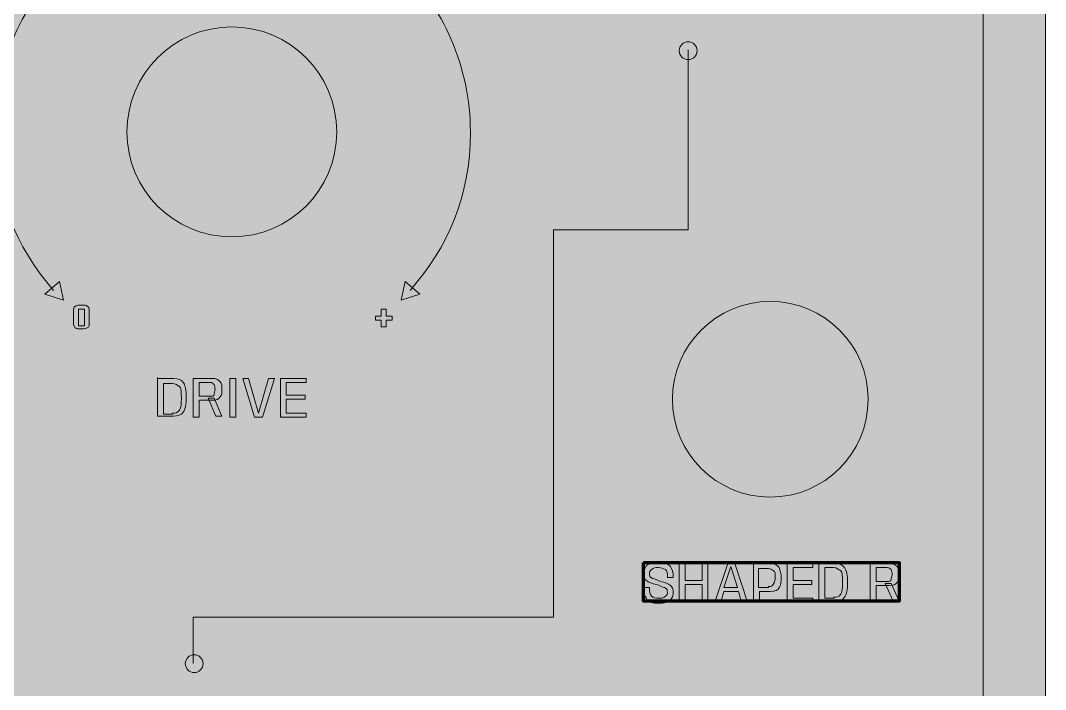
# Model space of a CAD drawing. Header units: millimetres. Extents: x -6 to 399, y -25 to 134.
# Drawn here: x 45.42 to 81.95, y 27.35 to 51.19 of the extents above; entities that cross this region are included whole.
import ezdxf

# ---------------------------------------------------------------- set-up
doc = ezdxf.new("R2010")
doc.units = ezdxf.units.MM
doc.header["$MEASUREMENT"] = 0
for name, color, linetype, lineweight in [('background', 7, 'Continuous', 0), ('cnc', 7, 'Continuous', 0), ('pink', 7, 'Continuous', 0), ('white', 7, 'Continuous', 0)]:
    doc.layers.add(name, color=color, linetype=linetype, lineweight=lineweight)

msp = doc.modelspace()

# ---------------------------------------------------------------- hatches: boundary and pattern name
at = {"layer": 'background', "true_color": 0x010101, "transparency": 33554687}
h = msp.add_hatch(color=18, dxfattribs=at)
h.dxf.hatch_style = 2
h.paths.add_polyline_path([(0.19403, 129.25778), (81.95028, 129.25778), (81.95028, 0.26458), (0.19403, 0.26458)])
at = {"layer": 'pink', "true_color": 0xf4a7b0, "transparency": 33554687}
h = msp.add_hatch(color=231, dxfattribs=at)
h.dxf.hatch_style = 2
edge = h.paths.add_edge_path()
edge.add_arc((69.215, 50.11208), 0.3175, 0, 360)
h = msp.add_hatch(color=231, dxfattribs=at)
h.dxf.hatch_style = 2
h.paths.add_polyline_path([(46.81361, 41.89236), (46.95472, 41.22208), (46.28444, 41.43375)])
h = msp.add_hatch(color=231, dxfattribs=at)
h.dxf.hatch_style = 2
h.paths.add_polyline_path([(59.12555, 41.89236), (58.98444, 41.22208), (59.65472, 41.43375)])
h = msp.add_hatch(color=231, dxfattribs=at)
h.dxf.hatch_style = 2
edge = h.paths.add_edge_path()
edge.add_spline(control_points=[(47.37805, 40.23431), (47.34277, 40.23431), (47.3075, 40.34014), (47.3075, 40.4107), (47.3075, 40.4107), (47.3075, 40.83404), (47.3075, 40.83404), (47.3075, 40.9046), (47.3075, 40.97515), (47.37805, 41.01043), (47.44861, 41.04571), (47.48389, 41.04571), (47.58972, 41.04571), (47.69556, 41.04571), (47.76611, 41.04571), (47.80139, 41.01043), (47.83667, 41.01043), (47.87194, 40.9046), (47.87194, 40.83404), (47.87194, 40.83404), (47.87194, 40.4107), (47.87194, 40.4107), (47.87194, 40.34014), (47.87194, 40.26959), (47.80139, 40.23431), (47.76611, 40.23431), (47.69556, 40.19903), (47.58972, 40.19903), (47.48389, 40.19903), (47.41333, 40.19903), (47.37805, 40.23431)], knot_values=[0, 0, 0, 0, 1, 1, 1, 2, 2, 2, 3, 3, 3, 4, 4, 4, 5, 5, 5, 6, 6, 6, 7, 7, 7, 8, 8, 8, 9, 9, 9, 10, 10, 10, 10], degree=3, periodic=0)
edge = h.paths.add_edge_path()
edge.add_spline(control_points=[(47.69556, 40.30486), (47.69556, 40.30486), (47.69556, 40.37542), (47.69556, 40.41069), (47.69556, 40.41069), (47.69556, 40.79875), (47.69556, 40.79875), (47.69556, 40.83403), (47.69556, 40.86931), (47.69556, 40.90458), (47.69556, 40.90458), (47.625, 40.90458), (47.58972, 40.90458), (47.55444, 40.90458), (47.48389, 40.90458), (47.48389, 40.90458), (47.48389, 40.90458), (47.48389, 40.83402), (47.48389, 40.79875), (47.48389, 40.79875), (47.48389, 40.41069), (47.48389, 40.41069), (47.48389, 40.37541), (47.48389, 40.34013), (47.48389, 40.30486), (47.48389, 40.30486), (47.55444, 40.30486), (47.58972, 40.30486), (47.625, 40.30486), (47.69556, 40.30486), (47.69556, 40.30486)], knot_values=[0, 0, 0, 0, 1, 1, 1, 2, 2, 2, 3, 3, 3, 4, 4, 4, 5, 5, 5, 6, 6, 6, 7, 7, 7, 8, 8, 8, 9, 9, 9, 10, 10, 10, 10], degree=3, periodic=0)
edge.add_line((47.69556, 40.30486), (47.69556, 40.30486))
h = msp.add_hatch(color=231, dxfattribs=at)
h.dxf.hatch_style = 2
h.paths.add_polyline_path([(58.27889, 40.51653), (58.06722, 40.51653), (58.06722, 40.65764), (58.27889, 40.65764), (58.27889, 40.90459), (58.45528, 40.90459), (58.45528, 40.65764), (58.66695, 40.65764), (58.66695, 40.51653), (58.45528, 40.51653), (58.45528, 40.26958), (58.27889, 40.26958)])
h = msp.add_hatch(color=231, dxfattribs=at)
h.dxf.hatch_style = 2
edge = h.paths.add_edge_path()
edge.add_spline(control_points=[(50.30611, 38.43514), (50.30611, 38.43514), (50.87056, 38.43514), (50.87056, 38.43514), (51.04694, 38.43514), (51.15278, 38.39986), (51.22333, 38.29403), (51.29389, 38.1882), (51.32917, 38.01182), (51.32917, 37.76487), (51.32917, 37.51792), (51.29389, 37.34153), (51.22333, 37.2357), (51.15278, 37.12987), (51.01166, 37.09459), (50.87056, 37.09459), (50.87056, 37.09459), (50.30611, 37.09459), (50.30611, 37.09459), (50.30611, 37.09459), (50.30611, 38.47042), (50.30611, 38.47042), (50.30611, 38.47042), (50.30611, 38.43514), (50.30611, 38.43514)], knot_values=[0, 0, 0, 0, 1, 1, 1, 2, 2, 2, 3, 3, 3, 4, 4, 4, 5, 5, 5, 6, 6, 6, 7, 7, 7, 8, 8, 8, 8], degree=3, periodic=0)
edge = h.paths.add_edge_path()
edge.add_spline(control_points=[(50.83528, 37.20042), (50.94111, 37.20042), (51.01166, 37.20042), (51.08222, 37.30625), (51.15277, 37.41208), (51.15277, 37.51792), (51.15277, 37.72959), (51.15277, 37.94126), (51.15277, 38.11764), (51.08222, 38.15292), (51.01166, 38.1882), (50.94111, 38.25875), (50.83528, 38.25875), (50.83528, 38.25875), (50.51778, 38.25875), (50.51778, 38.25875), (50.51778, 38.25875), (50.51778, 37.16514), (50.51778, 37.16514), (50.51778, 37.16514), (50.83528, 37.16514), (50.83528, 37.16514), (50.83528, 37.16514), (50.83528, 37.20042), (50.83528, 37.20042)], knot_values=[0, 0, 0, 0, 1, 1, 1, 2, 2, 2, 3, 3, 3, 4, 4, 4, 5, 5, 5, 6, 6, 6, 7, 7, 7, 8, 8, 8, 8], degree=3, periodic=0)
edge.add_line((50.83528, 37.20042), (50.83528, 37.20042))
h = msp.add_hatch(color=231, dxfattribs=at)
h.dxf.hatch_style = 2
edge = h.paths.add_edge_path()
edge.add_spline(control_points=[(51.57611, 38.43514), (51.57611, 38.43514), (52.24639, 38.43514), (52.24639, 38.43514), (52.3875, 38.43514), (52.45806, 38.39986), (52.52861, 38.32931), (52.59916, 38.25876), (52.59916, 38.15292), (52.59916, 38.0471), (52.59916, 37.94127), (52.59916, 37.83543), (52.52861, 37.76488), (52.49333, 37.69432), (52.3875, 37.65905), (52.24639, 37.65905), (52.24639, 37.65905), (51.78777, 37.65905), (51.78777, 37.65905), (51.78777, 37.65905), (51.78777, 37.05932), (51.78777, 37.05932), (51.78777, 37.05932), (51.57611, 37.05932), (51.57611, 37.05932), (51.57611, 37.05932), (51.57611, 38.43515), (51.57611, 38.43515), (51.57611, 38.43515), (51.57611, 38.43514), (51.57611, 38.43514)], knot_values=[0, 0, 0, 0, 1, 1, 1, 2, 2, 2, 3, 3, 3, 4, 4, 4, 5, 5, 5, 6, 6, 6, 7, 7, 7, 8, 8, 8, 9, 9, 9, 10, 10, 10, 10], degree=3, periodic=0)
edge = h.paths.add_edge_path()
edge.add_spline(control_points=[(52.17583, 37.80014), (52.24639, 37.80014), (52.31694, 37.80014), (52.31694, 37.8707), (52.31694, 37.90598), (52.35222, 37.97652), (52.35222, 38.04708), (52.35222, 38.11764), (52.35222, 38.18819), (52.31694, 38.22347), (52.28166, 38.25875), (52.24639, 38.29403), (52.17583, 38.29403), (52.17583, 38.29403), (51.78777, 38.29403), (51.78777, 38.29403), (51.78777, 38.29403), (51.78777, 37.80015), (51.78777, 37.80015), (51.78777, 37.80015), (52.17583, 37.80015), (52.17583, 37.80015), (52.17583, 37.80015), (52.17583, 37.80014), (52.17583, 37.80014)], knot_values=[0, 0, 0, 0, 1, 1, 1, 2, 2, 2, 3, 3, 3, 4, 4, 4, 5, 5, 5, 6, 6, 6, 7, 7, 7, 8, 8, 8, 8], degree=3, periodic=0)
edge.add_line((52.17583, 37.80014), (52.17583, 37.80014))
edge = h.paths.add_edge_path()
edge.add_spline(control_points=[(52.10528, 37.72959), (52.10528, 37.72959), (52.31695, 37.72959), (52.31695, 37.72959), (52.31695, 37.72959), (52.59917, 37.09459), (52.59917, 37.09459), (52.59917, 37.09459), (52.3875, 37.09459), (52.3875, 37.09459), (52.3875, 37.09459), (52.10528, 37.72959), (52.10528, 37.72959)], knot_values=[0, 0, 0, 0, 1, 1, 1, 2, 2, 2, 3, 3, 3, 4, 4, 4, 4], degree=3, periodic=0)
edge.add_line((52.10528, 37.72959), (52.10528, 37.72959))
h = msp.add_hatch(color=231, dxfattribs=at)
h.dxf.hatch_style = 2
h.paths.add_polyline_path([(52.88139, 38.43514), (53.09306, 38.43514), (53.09306, 37.05931), (52.88139, 37.05931)])
h = msp.add_hatch(color=231, dxfattribs=at)
h.dxf.hatch_style = 2
h.paths.add_polyline_path([(53.34, 38.43514), (53.55167, 38.43514), (53.90445, 37.20042), (54.25722, 38.43514), (54.46889, 38.43514), (54.04556, 37.05931), (53.76334, 37.05931), (53.34001, 38.43514)])
h = msp.add_hatch(color=231, dxfattribs=at)
h.dxf.hatch_style = 2
h.paths.add_polyline_path([(54.68055, 38.43514), (55.59778, 38.43514), (55.59778, 38.29403), (54.89222, 38.29403), (54.89222, 37.83543), (55.5625, 37.83543), (55.5625, 37.69432), (54.89222, 37.69432), (54.89222, 37.20043), (55.59778, 37.20043), (55.59778, 37.05932), (54.68055, 37.05932), (54.68055, 38.43515)])
h = msp.add_hatch(color=231, dxfattribs=at)
h.dxf.hatch_style = 2
edge = h.paths.add_edge_path()
edge.add_arc((51.61139, 28.27514), 0.3175, 0, 360)
at = {"layer": 'white', "true_color": 0x241e46, "transparency": 33554687}
h = msp.add_hatch(color=179, dxfattribs=at)
h.dxf.hatch_style = 2
edge = h.paths.add_edge_path()
edge.add_spline(control_points=[(67.73333, 30.60347), (67.66277, 30.67403), (67.62749, 30.81514), (67.62749, 30.99153), (67.62749, 30.99153), (67.83916, 30.99153), (67.83916, 30.99153), (67.83916, 30.85042), (67.83916, 30.74458), (67.90972, 30.67403), (67.98027, 30.63875), (68.05083, 30.60347), (68.15666, 30.60347), (68.2625, 30.60347), (68.33305, 30.60347), (68.4036, 30.67403), (68.47416, 30.70931), (68.47416, 30.77986), (68.47416, 30.81514), (68.47416, 30.85042), (68.47416, 30.95625), (68.36832, 30.99153), (68.29777, 30.99153), (68.19194, 31.06209), (68.0861, 31.09736), (67.90971, 31.13264), (67.80388, 31.16792), (67.73332, 31.23847), (67.66277, 31.27375), (67.62749, 31.37958), (67.62749, 31.48542), (67.62749, 31.59126), (67.66277, 31.6618), (67.73332, 31.76763), (67.80388, 31.83819), (67.94499, 31.87346), (68.15666, 31.87346), (68.36832, 31.87346), (68.50943, 31.83818), (68.57999, 31.73235), (68.65054, 31.66179), (68.68582, 31.52068), (68.68582, 31.3443), (68.68582, 31.3443), (68.47415, 31.3443), (68.47415, 31.3443), (68.47415, 31.4854), (68.47415, 31.59124), (68.4036, 31.62651), (68.33304, 31.66179), (68.26249, 31.69707), (68.15666, 31.69707), (68.05082, 31.69707), (67.98027, 31.69707), (67.90971, 31.62651), (67.83916, 31.59123), (67.83916, 31.52068), (67.83916, 31.4854), (67.83916, 31.45012), (67.83916, 31.3443), (67.94499, 31.30902), (68.01555, 31.30902), (68.12138, 31.23846), (68.22722, 31.20319), (68.4036, 31.16791), (68.50944, 31.13263), (68.57999, 31.06208), (68.65055, 31.0268), (68.68583, 30.92097), (68.68583, 30.81513), (68.68583, 30.70929), (68.65055, 30.60346), (68.57999, 30.53291), (68.50944, 30.46235), (68.36832, 30.42708), (68.15666, 30.42708), (67.945, 30.42708), (67.80388, 30.46236), (67.73333, 30.53291), (67.73333, 30.53291), (67.73333, 30.60347), (67.73333, 30.60347)], knot_values=[0, 0, 0, 0, 1, 1, 1, 2, 2, 2, 3, 3, 3, 4, 4, 4, 5, 5, 5, 6, 6, 6, 7, 7, 7, 8, 8, 8, 9, 9, 9, 10, 10, 10, 11, 11, 11, 12, 12, 12, 13, 13, 13, 14, 14, 14, 15, 15, 15, 16, 16, 16, 17, 17, 17, 18, 18, 18, 19, 19, 19, 20, 20, 20, 21, 21, 21, 22, 22, 22, 23, 23, 23, 24, 24, 24, 25, 25, 25, 26, 26, 26, 27, 27, 27, 27], degree=3, periodic=0)
h = msp.add_hatch(color=179, dxfattribs=at)
h.dxf.hatch_style = 2
h.paths.add_polyline_path([(68.8975, 31.83819), (69.10917, 31.83819), (69.10917, 31.23847), (69.70889, 31.23847), (69.70889, 31.83819), (69.92056, 31.83819), (69.92056, 30.46236), (69.70889, 30.46236), (69.70889, 31.09736), (69.10917, 31.09736), (69.10917, 30.46236), (68.8975, 30.46236)])
h = msp.add_hatch(color=179, dxfattribs=at)
h.dxf.hatch_style = 2
edge = h.paths.add_edge_path()
edge.add_spline(control_points=[(70.59083, 31.83819), (70.59083, 31.83819), (70.87305, 31.83819), (70.87305, 31.83819), (70.87305, 31.83819), (71.33167, 30.46236), (71.33167, 30.46236), (71.33167, 30.46236), (71.12, 30.46236), (71.12, 30.46236), (71.12, 30.46236), (71.01416, 30.85042), (71.01416, 30.85042), (71.01416, 30.85042), (70.485, 30.85042), (70.485, 30.85042), (70.485, 30.85042), (70.37916, 30.46236), (70.37916, 30.46236), (70.37916, 30.46236), (70.16749, 30.46236), (70.16749, 30.46236), (70.16749, 30.46236), (70.62611, 31.83819), (70.62611, 31.83819), (70.62611, 31.83819), (70.59083, 31.83819), (70.59083, 31.83819)], knot_values=[0, 0, 0, 0, 1, 1, 1, 2, 2, 2, 3, 3, 3, 4, 4, 4, 5, 5, 5, 6, 6, 6, 7, 7, 7, 8, 8, 8, 9, 9, 9, 9], degree=3, periodic=0)
edge = h.paths.add_edge_path()
edge.add_spline(control_points=[(70.97889, 30.99153), (70.97889, 30.99153), (70.73195, 31.73236), (70.73195, 31.73236), (70.73195, 31.73236), (70.73195, 31.73236), (70.73195, 31.73236), (70.73195, 31.73236), (70.485, 30.99153), (70.485, 30.99153), (70.485, 30.99153), (70.94361, 30.99153), (70.94361, 30.99153), (70.94361, 30.99153), (70.97889, 30.99153), (70.97889, 30.99153)], knot_values=[0, 0, 0, 0, 1, 1, 1, 2, 2, 2, 3, 3, 3, 4, 4, 4, 5, 5, 5, 5], degree=3, periodic=0)
edge.add_line((70.97889, 30.99153), (70.97889, 30.99153))
h = msp.add_hatch(color=179, dxfattribs=at)
h.dxf.hatch_style = 2
edge = h.paths.add_edge_path()
edge.add_spline(control_points=[(71.54333, 31.83819), (71.54333, 31.83819), (72.14305, 31.83819), (72.14305, 31.83819), (72.28416, 31.83819), (72.38999, 31.80291), (72.46055, 31.69708), (72.49583, 31.59126), (72.5311, 31.48542), (72.5311, 31.34431), (72.5311, 31.2032), (72.5311, 31.09736), (72.46055, 30.99153), (72.42527, 30.8857), (72.31944, 30.85042), (72.14305, 30.85042), (72.14305, 30.85042), (71.75499, 30.85042), (71.75499, 30.85042), (71.75499, 30.85042), (71.75499, 30.46236), (71.75499, 30.46236), (71.75499, 30.46236), (71.54332, 30.46236), (71.54332, 30.46236), (71.54332, 30.46236), (71.54332, 31.83819), (71.54332, 31.83819), (71.54332, 31.83819), (71.54333, 31.83819), (71.54333, 31.83819)], knot_values=[0, 0, 0, 0, 1, 1, 1, 2, 2, 2, 3, 3, 3, 4, 4, 4, 5, 5, 5, 6, 6, 6, 7, 7, 7, 8, 8, 8, 9, 9, 9, 10, 10, 10, 10], degree=3, periodic=0)
edge = h.paths.add_edge_path()
edge.add_spline(control_points=[(72.0725, 31.02681), (72.17833, 31.02681), (72.21361, 31.02681), (72.24889, 31.09737), (72.28417, 31.16793), (72.31944, 31.23848), (72.31944, 31.34432), (72.31944, 31.45016), (72.31944, 31.55599), (72.24889, 31.59127), (72.17833, 31.62655), (72.14305, 31.66183), (72.0725, 31.66183), (72.0725, 31.66183), (71.71972, 31.66183), (71.71972, 31.66183), (71.71972, 31.66183), (71.71972, 30.99155), (71.71972, 30.99155), (71.71972, 30.99155), (72.0725, 30.99155), (72.0725, 30.99155), (72.0725, 30.99155), (72.0725, 31.02681), (72.0725, 31.02681)], knot_values=[0, 0, 0, 0, 1, 1, 1, 2, 2, 2, 3, 3, 3, 4, 4, 4, 5, 5, 5, 6, 6, 6, 7, 7, 7, 8, 8, 8, 8], degree=3, periodic=0)
edge.add_line((72.0725, 31.02681), (72.0725, 31.02681))
h = msp.add_hatch(color=179, dxfattribs=at)
h.dxf.hatch_style = 2
h.paths.add_polyline_path([(72.74278, 31.83819), (73.66, 31.83819), (73.66, 31.69708), (72.95445, 31.69708), (72.95445, 31.23848), (73.62472, 31.23848), (73.62472, 31.09737), (72.95445, 31.09737), (72.95445, 30.60348), (73.66, 30.60348), (73.66, 30.46237), (72.74278, 30.46237), (72.74278, 31.8382)])
h = msp.add_hatch(color=179, dxfattribs=at)
h.dxf.hatch_style = 2
edge = h.paths.add_edge_path()
edge.add_spline(control_points=[(73.87167, 31.83819), (73.87167, 31.83819), (74.43611, 31.83819), (74.43611, 31.83819), (74.6125, 31.83819), (74.71834, 31.80291), (74.78889, 31.69708), (74.85944, 31.59126), (74.89472, 31.41487), (74.89472, 31.16792), (74.89472, 30.92097), (74.85944, 30.74458), (74.78889, 30.63875), (74.71834, 30.53292), (74.57722, 30.49764), (74.43611, 30.49764), (74.43611, 30.49764), (73.87167, 30.49764), (73.87167, 30.49764), (73.87167, 30.49764), (73.87167, 31.87347), (73.87167, 31.87347), (73.87167, 31.87347), (73.87167, 31.83819), (73.87167, 31.83819)], knot_values=[0, 0, 0, 0, 1, 1, 1, 2, 2, 2, 3, 3, 3, 4, 4, 4, 5, 5, 5, 6, 6, 6, 7, 7, 7, 8, 8, 8, 8], degree=3, periodic=0)
edge = h.paths.add_edge_path()
edge.add_spline(control_points=[(74.40083, 30.63875), (74.50667, 30.63875), (74.57722, 30.63875), (74.64778, 30.74458), (74.71833, 30.85041), (74.71833, 30.95625), (74.71833, 31.16792), (74.71833, 31.37959), (74.71833, 31.55598), (74.64778, 31.59126), (74.57722, 31.62654), (74.50667, 31.69708), (74.40083, 31.69708), (74.40083, 31.69708), (74.08333, 31.69708), (74.08333, 31.69708), (74.08333, 31.69708), (74.08333, 30.60347), (74.08333, 30.60347), (74.08333, 30.60347), (74.40083, 30.60347), (74.40083, 30.60347), (74.40083, 30.60347), (74.40083, 30.63875), (74.40083, 30.63875)], knot_values=[0, 0, 0, 0, 1, 1, 1, 2, 2, 2, 3, 3, 3, 4, 4, 4, 5, 5, 5, 6, 6, 6, 7, 7, 7, 8, 8, 8, 8], degree=3, periodic=0)
edge.add_line((74.40083, 30.63875), (74.40083, 30.63875))
h = msp.add_hatch(color=179, dxfattribs=at)
h.dxf.hatch_style = 2
edge = h.paths.add_edge_path()
edge.add_spline(control_points=[(75.70611, 31.83819), (75.70611, 31.83819), (76.37638, 31.83819), (76.37638, 31.83819), (76.51749, 31.83819), (76.58805, 31.80291), (76.65861, 31.73236), (76.72916, 31.66182), (76.72916, 31.55598), (76.72916, 31.45015), (76.72916, 31.34432), (76.72916, 31.23848), (76.65861, 31.16793), (76.62333, 31.09737), (76.5175, 31.0621), (76.37638, 31.0621), (76.37638, 31.0621), (75.91777, 31.0621), (75.91777, 31.0621), (75.91777, 31.0621), (75.91777, 30.46237), (75.91777, 30.46237), (75.91777, 30.46237), (75.7061, 30.46237), (75.7061, 30.46237), (75.7061, 30.46237), (75.7061, 31.8382), (75.7061, 31.8382), (75.7061, 31.8382), (75.70611, 31.83819), (75.70611, 31.83819)], knot_values=[0, 0, 0, 0, 1, 1, 1, 2, 2, 2, 3, 3, 3, 4, 4, 4, 5, 5, 5, 6, 6, 6, 7, 7, 7, 8, 8, 8, 9, 9, 9, 10, 10, 10, 10], degree=3, periodic=0)
edge = h.paths.add_edge_path()
edge.add_spline(control_points=[(76.30583, 31.2032), (76.37638, 31.2032), (76.44694, 31.2032), (76.44694, 31.27376), (76.44694, 31.30904), (76.48222, 31.37959), (76.48222, 31.45015), (76.48222, 31.52071), (76.48222, 31.59126), (76.44694, 31.62654), (76.41166, 31.66182), (76.37638, 31.6971), (76.30583, 31.6971), (76.30583, 31.6971), (75.91777, 31.6971), (75.91777, 31.6971), (75.91777, 31.6971), (75.91777, 31.20321), (75.91777, 31.20321), (75.91777, 31.20321), (76.30583, 31.20321), (76.30583, 31.20321), (76.30583, 31.20321), (76.30583, 31.2032), (76.30583, 31.2032)], knot_values=[0, 0, 0, 0, 1, 1, 1, 2, 2, 2, 3, 3, 3, 4, 4, 4, 5, 5, 5, 6, 6, 6, 7, 7, 7, 8, 8, 8, 8], degree=3, periodic=0)
edge.add_line((76.30583, 31.2032), (76.30583, 31.2032))
edge = h.paths.add_edge_path()
edge.add_spline(control_points=[(76.23528, 31.13264), (76.23528, 31.13264), (76.44694, 31.13264), (76.44694, 31.13264), (76.44694, 31.13264), (76.72917, 30.49764), (76.72917, 30.49764), (76.72917, 30.49764), (76.5175, 30.49764), (76.5175, 30.49764), (76.5175, 30.49764), (76.23528, 31.13264), (76.23528, 31.13264)], knot_values=[0, 0, 0, 0, 1, 1, 1, 2, 2, 2, 3, 3, 3, 4, 4, 4, 4], degree=3, periodic=0)
edge.add_line((76.23528, 31.13264), (76.23528, 31.13264))

# ---------------------------------------------------------------- linework, layer by layer
at = {"layer": 'background', "color": 18, "lineweight": 0, "true_color": 0x000000}
msp.add_lwpolyline([(0.19403, 129.25778), (81.95028, 129.25778), (81.95028, 0.26458), (0.19403, 0.26458)], close=True, dxfattribs=at)
at = {"layer": 'background'}
msp.add_lwpolyline([(0.19403, 129.25778), (81.95028, 129.25778), (81.95028, 0.26458), (0.19403, 0.26458)], close=True, dxfattribs=at)
at = {"layer": 'cnc', "color": 165, "lineweight": 9, "true_color": 0x4068b1}
msp.add_lwpolyline([(0.24694, 129.20486), (81.95028, 129.20486), (81.95028, 0.26458), (0.24694, 0.26458)], close=True, dxfattribs=at)
for centre, radius in [((52.95194, 47.21931), 3.73945), ((72.14305, 37.69431), 3.4865)]:
    msp.add_circle(centre, radius, dxfattribs=at)
at = {"layer": 'pink', "color": 231, "lineweight": 18, "true_color": 0xf4a7b0}
for points in [[(61.87722, 14.76375), (61.87722, 13.59959), (79.72777, 13.59959), (79.72777, 72.86625), (77.7875, 72.86625)], [(51.57611, 28.27514), (51.57611, 29.9332), (64.41722, 29.9332), (64.41722, 43.72681), (69.215, 43.72681), (69.215, 50.14736)]]:
    msp.add_lwpolyline(points, dxfattribs=at)
at = {"layer": 'pink', "color": 18, "lineweight": 0, "true_color": 0x000000}
for points in [[(46.81361, 41.89236), (46.95472, 41.22208), (46.28444, 41.43375)], [(59.12555, 41.89236), (58.98444, 41.22208), (59.65472, 41.43375)], [(58.27889, 40.51653), (58.06722, 40.51653), (58.06722, 40.65764), (58.27889, 40.65764), (58.27889, 40.90459), (58.45528, 40.90459), (58.45528, 40.65764), (58.66695, 40.65764), (58.66695, 40.51653), (58.45528, 40.51653), (58.45528, 40.26958), (58.27889, 40.26958)], [(52.88139, 38.43514), (53.09306, 38.43514), (53.09306, 37.05931), (52.88139, 37.05931)], [(53.34, 38.43514), (53.55167, 38.43514), (53.90445, 37.20042), (53.90445, 37.20042), (54.25722, 38.43514), (54.46889, 38.43514), (54.04556, 37.05931), (53.76334, 37.05931), (53.34001, 38.43514)], [(54.68055, 38.43514), (55.59778, 38.43514), (55.59778, 38.29403), (54.89222, 38.29403), (54.89222, 37.83543), (55.5625, 37.83543), (55.5625, 37.69432), (54.89222, 37.69432), (54.89222, 37.20043), (55.59778, 37.20043), (55.59778, 37.05932), (54.68055, 37.05932), (54.68055, 38.43515)], [(52.10528, 37.72959), (52.31695, 37.72959), (52.59917, 37.09459), (52.3875, 37.09459)]]:
    msp.add_lwpolyline(points, close=True, dxfattribs=at)
at = {"layer": 'pink'}
for points in [[(46.81361, 41.89236), (46.95472, 41.22208), (46.28444, 41.43375)], [(59.12555, 41.89236), (58.98444, 41.22208), (59.65472, 41.43375)], [(58.27889, 40.51653), (58.06722, 40.51653), (58.06722, 40.65764), (58.27889, 40.65764), (58.27889, 40.90459), (58.45528, 40.90459), (58.45528, 40.65764), (58.66695, 40.65764), (58.66695, 40.51653), (58.45528, 40.51653), (58.45528, 40.26958), (58.27889, 40.26958)], [(52.88139, 38.43514), (53.09306, 38.43514), (53.09306, 37.05931), (52.88139, 37.05931)], [(53.34, 38.43514), (53.55167, 38.43514), (53.90445, 37.20042), (53.90445, 37.20042), (54.25722, 38.43514), (54.46889, 38.43514), (54.04556, 37.05931), (53.76334, 37.05931), (53.34001, 38.43514)], [(54.68055, 38.43514), (55.59778, 38.43514), (55.59778, 38.29403), (54.89222, 38.29403), (54.89222, 37.83543), (55.5625, 37.83543), (55.5625, 37.69432), (54.89222, 37.69432), (54.89222, 37.20043), (55.59778, 37.20043), (55.59778, 37.05932), (54.68055, 37.05932), (54.68055, 38.43515)]]:
    msp.add_lwpolyline(points, close=True, dxfattribs=at)
at = {"layer": 'pink', "color": 18, "lineweight": 0, "true_color": 0x000000}
for centre in [(69.215, 50.11208), (51.61139, 28.27514)]:
    msp.add_circle(centre, 0.3175, dxfattribs=at)
at = {"layer": 'pink'}
for centre in [(69.215, 50.11208), (51.61139, 28.27514)]:
    msp.add_circle(centre, 0.3175, dxfattribs=at)
at = {"layer": 'pink', "color": 231, "lineweight": 18, "true_color": 0xf4a7b0}
msp.add_open_spline([(46.60194, 41.57486), (45.26139, 43.09181), (44.45, 45.06736), (44.45, 47.21931), (44.45, 49.37125), (45.40249, 51.69958), (46.95472, 53.21653), (48.50695, 54.73347), (50.62361, 55.72125), (52.95194, 55.72125), (55.28028, 55.72125), (57.43222, 54.76875), (58.94916, 53.21653), (60.46611, 51.6643), (61.45389, 49.54764), (61.45389, 47.21931), (61.45389, 44.89097), (60.6425, 43.09181), (59.30194, 41.57486)], degree=3, knots=[0, 0, 0, 0, 1, 1, 1, 2, 2, 2, 3, 3, 3, 4, 4, 4, 5, 5, 5, 6, 6, 6, 6], dxfattribs=at)
at = {"layer": 'pink', "color": 18, "lineweight": 0, "true_color": 0x000000}
for points, knots in [([(47.37805, 40.23431), (47.34277, 40.23431), (47.3075, 40.34014), (47.3075, 40.4107), (47.3075, 40.4107), (47.3075, 40.83404), (47.3075, 40.83404), (47.3075, 40.9046), (47.3075, 40.97515), (47.37805, 41.01043), (47.44861, 41.04571), (47.48389, 41.04571), (47.58972, 41.04571), (47.69556, 41.04571), (47.76611, 41.04571), (47.80139, 41.01043), (47.83667, 41.01043), (47.87194, 40.9046), (47.87194, 40.83404), (47.87194, 40.83404), (47.87194, 40.4107), (47.87194, 40.4107), (47.87194, 40.34014), (47.87194, 40.26959), (47.80139, 40.23431), (47.76611, 40.23431), (47.69556, 40.19903), (47.58972, 40.19903), (47.48389, 40.19903), (47.41333, 40.19903), (47.37805, 40.23431)], [0, 0, 0, 0, 1, 1, 1, 2, 2, 2, 3, 3, 3, 4, 4, 4, 5, 5, 5, 6, 6, 6, 7, 7, 7, 8, 8, 8, 9, 9, 9, 10, 10, 10, 10]), ([(47.69556, 40.30486), (47.69556, 40.30486), (47.69556, 40.37542), (47.69556, 40.41069), (47.69556, 40.41069), (47.69556, 40.79875), (47.69556, 40.79875), (47.69556, 40.83403), (47.69556, 40.86931), (47.69556, 40.90458), (47.69556, 40.90458), (47.625, 40.90458), (47.58972, 40.90458), (47.55444, 40.90458), (47.48389, 40.90458), (47.48389, 40.90458), (47.48389, 40.90458), (47.48389, 40.83402), (47.48389, 40.79875), (47.48389, 40.79875), (47.48389, 40.41069), (47.48389, 40.41069), (47.48389, 40.37541), (47.48389, 40.34013), (47.48389, 40.30486), (47.48389, 40.30486), (47.55444, 40.30486), (47.58972, 40.30486), (47.625, 40.30486), (47.69556, 40.30486), (47.69556, 40.30486)], [0, 0, 0, 0, 1, 1, 1, 2, 2, 2, 3, 3, 3, 4, 4, 4, 5, 5, 5, 6, 6, 6, 7, 7, 7, 8, 8, 8, 9, 9, 9, 10, 10, 10, 10]), ([(50.30611, 38.43514), (50.30611, 38.43514), (50.87056, 38.43514), (50.87056, 38.43514), (51.04694, 38.43514), (51.15278, 38.39986), (51.22333, 38.29403), (51.29389, 38.1882), (51.32917, 38.01182), (51.32917, 37.76487), (51.32917, 37.51792), (51.29389, 37.34153), (51.22333, 37.2357), (51.15278, 37.12987), (51.01166, 37.09459), (50.87056, 37.09459), (50.87056, 37.09459), (50.30611, 37.09459), (50.30611, 37.09459), (50.30611, 37.09459), (50.30611, 38.47042), (50.30611, 38.47042), (50.30611, 38.47042), (50.30611, 38.43514), (50.30611, 38.43514)], [0, 0, 0, 0, 1, 1, 1, 2, 2, 2, 3, 3, 3, 4, 4, 4, 5, 5, 5, 6, 6, 6, 7, 7, 7, 8, 8, 8, 8]), ([(51.57611, 38.43514), (51.57611, 38.43514), (52.24639, 38.43514), (52.24639, 38.43514), (52.3875, 38.43514), (52.45806, 38.39986), (52.52861, 38.32931), (52.59916, 38.25876), (52.59916, 38.15292), (52.59916, 38.0471), (52.59916, 37.94127), (52.59916, 37.83543), (52.52861, 37.76488), (52.49333, 37.69432), (52.3875, 37.65905), (52.24639, 37.65905), (52.24639, 37.65905), (51.78777, 37.65905), (51.78777, 37.65905), (51.78777, 37.65905), (51.78777, 37.05932), (51.78777, 37.05932), (51.78777, 37.05932), (51.57611, 37.05932), (51.57611, 37.05932), (51.57611, 37.05932), (51.57611, 38.43515), (51.57611, 38.43515), (51.57611, 38.43515), (51.57611, 38.43514), (51.57611, 38.43514)], [0, 0, 0, 0, 1, 1, 1, 2, 2, 2, 3, 3, 3, 4, 4, 4, 5, 5, 5, 6, 6, 6, 7, 7, 7, 8, 8, 8, 9, 9, 9, 10, 10, 10, 10]), ([(50.83528, 37.20042), (50.94111, 37.20042), (51.01166, 37.20042), (51.08222, 37.30625), (51.15277, 37.41208), (51.15277, 37.51792), (51.15277, 37.72959), (51.15277, 37.94126), (51.15277, 38.11764), (51.08222, 38.15292), (51.01166, 38.1882), (50.94111, 38.25875), (50.83528, 38.25875), (50.83528, 38.25875), (50.51778, 38.25875), (50.51778, 38.25875), (50.51778, 38.25875), (50.51778, 37.16514), (50.51778, 37.16514), (50.51778, 37.16514), (50.83528, 37.16514), (50.83528, 37.16514), (50.83528, 37.16514), (50.83528, 37.20042), (50.83528, 37.20042)], [0, 0, 0, 0, 1, 1, 1, 2, 2, 2, 3, 3, 3, 4, 4, 4, 5, 5, 5, 6, 6, 6, 7, 7, 7, 8, 8, 8, 8]), ([(52.17583, 37.80014), (52.24639, 37.80014), (52.31694, 37.80014), (52.31694, 37.8707), (52.31694, 37.90598), (52.35222, 37.97652), (52.35222, 38.04708), (52.35222, 38.11764), (52.35222, 38.18819), (52.31694, 38.22347), (52.28166, 38.25875), (52.24639, 38.29403), (52.17583, 38.29403), (52.17583, 38.29403), (51.78777, 38.29403), (51.78777, 38.29403), (51.78777, 38.29403), (51.78777, 37.80015), (51.78777, 37.80015), (51.78777, 37.80015), (52.17583, 37.80015), (52.17583, 37.80015), (52.17583, 37.80015), (52.17583, 37.80014), (52.17583, 37.80014)], [0, 0, 0, 0, 1, 1, 1, 2, 2, 2, 3, 3, 3, 4, 4, 4, 5, 5, 5, 6, 6, 6, 7, 7, 7, 8, 8, 8, 8])]:
    msp.add_open_spline(points, degree=3, knots=knots, dxfattribs=at)
at = {"layer": 'pink'}
for points, knots in [([(47.37805, 40.23431), (47.34277, 40.23431), (47.3075, 40.34014), (47.3075, 40.4107), (47.3075, 40.4107), (47.3075, 40.83404), (47.3075, 40.83404), (47.3075, 40.9046), (47.3075, 40.97515), (47.37805, 41.01043), (47.44861, 41.04571), (47.48389, 41.04571), (47.58972, 41.04571), (47.69556, 41.04571), (47.76611, 41.04571), (47.80139, 41.01043), (47.83667, 41.01043), (47.87194, 40.9046), (47.87194, 40.83404), (47.87194, 40.83404), (47.87194, 40.4107), (47.87194, 40.4107), (47.87194, 40.34014), (47.87194, 40.26959), (47.80139, 40.23431), (47.76611, 40.23431), (47.69556, 40.19903), (47.58972, 40.19903), (47.48389, 40.19903), (47.41333, 40.19903), (47.37805, 40.23431)], [0, 0, 0, 0, 1, 1, 1, 2, 2, 2, 3, 3, 3, 4, 4, 4, 5, 5, 5, 6, 6, 6, 7, 7, 7, 8, 8, 8, 9, 9, 9, 10, 10, 10, 10]), ([(47.69556, 40.30486), (47.69556, 40.30486), (47.69556, 40.37542), (47.69556, 40.41069), (47.69556, 40.41069), (47.69556, 40.79875), (47.69556, 40.79875), (47.69556, 40.83403), (47.69556, 40.86931), (47.69556, 40.90458), (47.69556, 40.90458), (47.625, 40.90458), (47.58972, 40.90458), (47.55444, 40.90458), (47.48389, 40.90458), (47.48389, 40.90458), (47.48389, 40.90458), (47.48389, 40.83402), (47.48389, 40.79875), (47.48389, 40.79875), (47.48389, 40.41069), (47.48389, 40.41069), (47.48389, 40.37541), (47.48389, 40.34013), (47.48389, 40.30486), (47.48389, 40.30486), (47.55444, 40.30486), (47.58972, 40.30486), (47.625, 40.30486), (47.69556, 40.30486), (47.69556, 40.30486)], [0, 0, 0, 0, 1, 1, 1, 2, 2, 2, 3, 3, 3, 4, 4, 4, 5, 5, 5, 6, 6, 6, 7, 7, 7, 8, 8, 8, 9, 9, 9, 10, 10, 10, 10]), ([(50.30611, 38.43514), (50.30611, 38.43514), (50.87056, 38.43514), (50.87056, 38.43514), (51.04694, 38.43514), (51.15278, 38.39986), (51.22333, 38.29403), (51.29389, 38.1882), (51.32917, 38.01182), (51.32917, 37.76487), (51.32917, 37.51792), (51.29389, 37.34153), (51.22333, 37.2357), (51.15278, 37.12987), (51.01166, 37.09459), (50.87056, 37.09459), (50.87056, 37.09459), (50.30611, 37.09459), (50.30611, 37.09459), (50.30611, 37.09459), (50.30611, 38.47042), (50.30611, 38.47042), (50.30611, 38.47042), (50.30611, 38.43514), (50.30611, 38.43514)], [0, 0, 0, 0, 1, 1, 1, 2, 2, 2, 3, 3, 3, 4, 4, 4, 5, 5, 5, 6, 6, 6, 7, 7, 7, 8, 8, 8, 8]), ([(51.57611, 38.43514), (51.57611, 38.43514), (52.24639, 38.43514), (52.24639, 38.43514), (52.3875, 38.43514), (52.45806, 38.39986), (52.52861, 38.32931), (52.59916, 38.25876), (52.59916, 38.15292), (52.59916, 38.0471), (52.59916, 37.94127), (52.59916, 37.83543), (52.52861, 37.76488), (52.49333, 37.69432), (52.3875, 37.65905), (52.24639, 37.65905), (52.24639, 37.65905), (51.78777, 37.65905), (51.78777, 37.65905), (51.78777, 37.65905), (51.78777, 37.05932), (51.78777, 37.05932), (51.78777, 37.05932), (51.57611, 37.05932), (51.57611, 37.05932), (51.57611, 37.05932), (51.57611, 38.43515), (51.57611, 38.43515), (51.57611, 38.43515), (51.57611, 38.43514), (51.57611, 38.43514)], [0, 0, 0, 0, 1, 1, 1, 2, 2, 2, 3, 3, 3, 4, 4, 4, 5, 5, 5, 6, 6, 6, 7, 7, 7, 8, 8, 8, 9, 9, 9, 10, 10, 10, 10]), ([(50.83528, 37.20042), (50.94111, 37.20042), (51.01166, 37.20042), (51.08222, 37.30625), (51.15277, 37.41208), (51.15277, 37.51792), (51.15277, 37.72959), (51.15277, 37.94126), (51.15277, 38.11764), (51.08222, 38.15292), (51.01166, 38.1882), (50.94111, 38.25875), (50.83528, 38.25875), (50.83528, 38.25875), (50.51778, 38.25875), (50.51778, 38.25875), (50.51778, 38.25875), (50.51778, 37.16514), (50.51778, 37.16514), (50.51778, 37.16514), (50.83528, 37.16514), (50.83528, 37.16514), (50.83528, 37.16514), (50.83528, 37.20042), (50.83528, 37.20042)], [0, 0, 0, 0, 1, 1, 1, 2, 2, 2, 3, 3, 3, 4, 4, 4, 5, 5, 5, 6, 6, 6, 7, 7, 7, 8, 8, 8, 8]), ([(52.17583, 37.80014), (52.24639, 37.80014), (52.31694, 37.80014), (52.31694, 37.8707), (52.31694, 37.90598), (52.35222, 37.97652), (52.35222, 38.04708), (52.35222, 38.11764), (52.35222, 38.18819), (52.31694, 38.22347), (52.28166, 38.25875), (52.24639, 38.29403), (52.17583, 38.29403), (52.17583, 38.29403), (51.78777, 38.29403), (51.78777, 38.29403), (51.78777, 38.29403), (51.78777, 37.80015), (51.78777, 37.80015), (51.78777, 37.80015), (52.17583, 37.80015), (52.17583, 37.80015), (52.17583, 37.80015), (52.17583, 37.80014), (52.17583, 37.80014)], [0, 0, 0, 0, 1, 1, 1, 2, 2, 2, 3, 3, 3, 4, 4, 4, 5, 5, 5, 6, 6, 6, 7, 7, 7, 8, 8, 8, 8]), ([(52.10528, 37.72959), (52.10528, 37.72959), (52.31695, 37.72959), (52.31695, 37.72959), (52.31695, 37.72959), (52.59917, 37.09459), (52.59917, 37.09459), (52.59917, 37.09459), (52.3875, 37.09459), (52.3875, 37.09459), (52.3875, 37.09459), (52.10528, 37.72959), (52.10528, 37.72959)], [0, 0, 0, 0, 1, 1, 1, 2, 2, 2, 3, 3, 3, 4, 4, 4, 4])]:
    msp.add_open_spline(points, degree=3, knots=knots, dxfattribs=at)
at = {"layer": 'white', "color": 7, "lineweight": 106, "true_color": 0xffffff}
msp.add_lwpolyline([(67.6275, 31.87347), (76.72917, 31.87347), (76.72917, 30.49764), (67.6275, 30.49764)], close=True, dxfattribs=at)
at = {"layer": 'white', "color": 18, "lineweight": 0, "true_color": 0x000000}
for points in [[(68.8975, 31.83819), (69.10917, 31.83819), (69.10917, 31.23847), (69.70889, 31.23847), (69.70889, 31.83819), (69.92056, 31.83819), (69.92056, 30.46236), (69.70889, 30.46236), (69.70889, 31.09736), (69.10917, 31.09736), (69.10917, 30.46236), (68.8975, 30.46236)], [(70.59083, 31.83819), (70.87305, 31.83819), (71.33167, 30.46236), (71.12, 30.46236), (71.01416, 30.85042), (70.485, 30.85042), (70.37916, 30.46236), (70.16749, 30.46236), (70.62611, 31.83819)], [(72.74278, 31.83819), (73.66, 31.83819), (73.66, 31.69708), (72.95445, 31.69708), (72.95445, 31.23848), (73.62472, 31.23848), (73.62472, 31.09737), (72.95445, 31.09737), (72.95445, 30.60348), (73.66, 30.60348), (73.66, 30.46237), (72.74278, 30.46237), (72.74278, 31.8382)], [(70.97889, 30.99153), (70.73195, 31.73236), (70.73195, 31.73236), (70.485, 30.99153), (70.94361, 30.99153)], [(76.23528, 31.13264), (76.44694, 31.13264), (76.72917, 30.49764), (76.5175, 30.49764)]]:
    msp.add_lwpolyline(points, close=True, dxfattribs=at)
at = {"layer": 'white'}
for points in [[(68.8975, 31.83819), (69.10917, 31.83819), (69.10917, 31.23847), (69.70889, 31.23847), (69.70889, 31.83819), (69.92056, 31.83819), (69.92056, 30.46236), (69.70889, 30.46236), (69.70889, 31.09736), (69.10917, 31.09736), (69.10917, 30.46236), (68.8975, 30.46236)], [(72.74278, 31.83819), (73.66, 31.83819), (73.66, 31.69708), (72.95445, 31.69708), (72.95445, 31.23848), (73.62472, 31.23848), (73.62472, 31.09737), (72.95445, 31.09737), (72.95445, 30.60348), (73.66, 30.60348), (73.66, 30.46237), (72.74278, 30.46237), (72.74278, 31.8382)]]:
    msp.add_lwpolyline(points, close=True, dxfattribs=at)
at = {"layer": 'white', "color": 18, "lineweight": 0, "true_color": 0x000000}
for points, knots in [([(67.73333, 30.60347), (67.66277, 30.67403), (67.62749, 30.81514), (67.62749, 30.99153), (67.62749, 30.99153), (67.83916, 30.99153), (67.83916, 30.99153), (67.83916, 30.85042), (67.83916, 30.74458), (67.90972, 30.67403), (67.98027, 30.63875), (68.05083, 30.60347), (68.15666, 30.60347), (68.2625, 30.60347), (68.33305, 30.60347), (68.4036, 30.67403), (68.47416, 30.70931), (68.47416, 30.77986), (68.47416, 30.81514), (68.47416, 30.85042), (68.47416, 30.95625), (68.36832, 30.99153), (68.29777, 30.99153), (68.19194, 31.06209), (68.0861, 31.09736), (67.90971, 31.13264), (67.80388, 31.16792), (67.73332, 31.23847), (67.66277, 31.27375), (67.62749, 31.37958), (67.62749, 31.48542), (67.62749, 31.59126), (67.66277, 31.6618), (67.73332, 31.76763), (67.80388, 31.83819), (67.94499, 31.87346), (68.15666, 31.87346), (68.36832, 31.87346), (68.50943, 31.83818), (68.57999, 31.73235), (68.65054, 31.66179), (68.68582, 31.52068), (68.68582, 31.3443), (68.68582, 31.3443), (68.47415, 31.3443), (68.47415, 31.3443), (68.47415, 31.4854), (68.47415, 31.59124), (68.4036, 31.62651), (68.33304, 31.66179), (68.26249, 31.69707), (68.15666, 31.69707), (68.05082, 31.69707), (67.98027, 31.69707), (67.90971, 31.62651), (67.83916, 31.59123), (67.83916, 31.52068), (67.83916, 31.4854), (67.83916, 31.45012), (67.83916, 31.3443), (67.94499, 31.30902), (68.01555, 31.30902), (68.12138, 31.23846), (68.22722, 31.20319), (68.4036, 31.16791), (68.50944, 31.13263), (68.57999, 31.06208), (68.65055, 31.0268), (68.68583, 30.92097), (68.68583, 30.81513), (68.68583, 30.70929), (68.65055, 30.60346), (68.57999, 30.53291), (68.50944, 30.46235), (68.36832, 30.42708), (68.15666, 30.42708), (67.945, 30.42708), (67.80388, 30.46236), (67.73333, 30.53291), (67.73333, 30.53291), (67.73333, 30.60347), (67.73333, 30.60347)], [0, 0, 0, 0, 1, 1, 1, 2, 2, 2, 3, 3, 3, 4, 4, 4, 5, 5, 5, 6, 6, 6, 7, 7, 7, 8, 8, 8, 9, 9, 9, 10, 10, 10, 11, 11, 11, 12, 12, 12, 13, 13, 13, 14, 14, 14, 15, 15, 15, 16, 16, 16, 17, 17, 17, 18, 18, 18, 19, 19, 19, 20, 20, 20, 21, 21, 21, 22, 22, 22, 23, 23, 23, 24, 24, 24, 25, 25, 25, 26, 26, 26, 27, 27, 27, 27]), ([(71.54333, 31.83819), (71.54333, 31.83819), (72.14305, 31.83819), (72.14305, 31.83819), (72.28416, 31.83819), (72.38999, 31.80291), (72.46055, 31.69708), (72.49583, 31.59126), (72.5311, 31.48542), (72.5311, 31.34431), (72.5311, 31.2032), (72.5311, 31.09736), (72.46055, 30.99153), (72.42527, 30.8857), (72.31944, 30.85042), (72.14305, 30.85042), (72.14305, 30.85042), (71.75499, 30.85042), (71.75499, 30.85042), (71.75499, 30.85042), (71.75499, 30.46236), (71.75499, 30.46236), (71.75499, 30.46236), (71.54332, 30.46236), (71.54332, 30.46236), (71.54332, 30.46236), (71.54332, 31.83819), (71.54332, 31.83819), (71.54332, 31.83819), (71.54333, 31.83819), (71.54333, 31.83819)], [0, 0, 0, 0, 1, 1, 1, 2, 2, 2, 3, 3, 3, 4, 4, 4, 5, 5, 5, 6, 6, 6, 7, 7, 7, 8, 8, 8, 9, 9, 9, 10, 10, 10, 10]), ([(73.87167, 31.83819), (73.87167, 31.83819), (74.43611, 31.83819), (74.43611, 31.83819), (74.6125, 31.83819), (74.71834, 31.80291), (74.78889, 31.69708), (74.85944, 31.59126), (74.89472, 31.41487), (74.89472, 31.16792), (74.89472, 30.92097), (74.85944, 30.74458), (74.78889, 30.63875), (74.71834, 30.53292), (74.57722, 30.49764), (74.43611, 30.49764), (74.43611, 30.49764), (73.87167, 30.49764), (73.87167, 30.49764), (73.87167, 30.49764), (73.87167, 31.87347), (73.87167, 31.87347), (73.87167, 31.87347), (73.87167, 31.83819), (73.87167, 31.83819)], [0, 0, 0, 0, 1, 1, 1, 2, 2, 2, 3, 3, 3, 4, 4, 4, 5, 5, 5, 6, 6, 6, 7, 7, 7, 8, 8, 8, 8]), ([(75.70611, 31.83819), (75.70611, 31.83819), (76.37638, 31.83819), (76.37638, 31.83819), (76.51749, 31.83819), (76.58805, 31.80291), (76.65861, 31.73236), (76.72916, 31.66182), (76.72916, 31.55598), (76.72916, 31.45015), (76.72916, 31.34432), (76.72916, 31.23848), (76.65861, 31.16793), (76.62333, 31.09737), (76.5175, 31.0621), (76.37638, 31.0621), (76.37638, 31.0621), (75.91777, 31.0621), (75.91777, 31.0621), (75.91777, 31.0621), (75.91777, 30.46237), (75.91777, 30.46237), (75.91777, 30.46237), (75.7061, 30.46237), (75.7061, 30.46237), (75.7061, 30.46237), (75.7061, 31.8382), (75.7061, 31.8382), (75.7061, 31.8382), (75.70611, 31.83819), (75.70611, 31.83819)], [0, 0, 0, 0, 1, 1, 1, 2, 2, 2, 3, 3, 3, 4, 4, 4, 5, 5, 5, 6, 6, 6, 7, 7, 7, 8, 8, 8, 9, 9, 9, 10, 10, 10, 10]), ([(72.0725, 31.02681), (72.17833, 31.02681), (72.21361, 31.02681), (72.24889, 31.09737), (72.28417, 31.16793), (72.31944, 31.23848), (72.31944, 31.34432), (72.31944, 31.45016), (72.31944, 31.55599), (72.24889, 31.59127), (72.17833, 31.62655), (72.14305, 31.66183), (72.0725, 31.66183), (72.0725, 31.66183), (71.71972, 31.66183), (71.71972, 31.66183), (71.71972, 31.66183), (71.71972, 30.99155), (71.71972, 30.99155), (71.71972, 30.99155), (72.0725, 30.99155), (72.0725, 30.99155), (72.0725, 30.99155), (72.0725, 31.02681), (72.0725, 31.02681)], [0, 0, 0, 0, 1, 1, 1, 2, 2, 2, 3, 3, 3, 4, 4, 4, 5, 5, 5, 6, 6, 6, 7, 7, 7, 8, 8, 8, 8]), ([(74.40083, 30.63875), (74.50667, 30.63875), (74.57722, 30.63875), (74.64778, 30.74458), (74.71833, 30.85041), (74.71833, 30.95625), (74.71833, 31.16792), (74.71833, 31.37959), (74.71833, 31.55598), (74.64778, 31.59126), (74.57722, 31.62654), (74.50667, 31.69708), (74.40083, 31.69708), (74.40083, 31.69708), (74.08333, 31.69708), (74.08333, 31.69708), (74.08333, 31.69708), (74.08333, 30.60347), (74.08333, 30.60347), (74.08333, 30.60347), (74.40083, 30.60347), (74.40083, 30.60347), (74.40083, 30.60347), (74.40083, 30.63875), (74.40083, 30.63875)], [0, 0, 0, 0, 1, 1, 1, 2, 2, 2, 3, 3, 3, 4, 4, 4, 5, 5, 5, 6, 6, 6, 7, 7, 7, 8, 8, 8, 8]), ([(76.30583, 31.2032), (76.37638, 31.2032), (76.44694, 31.2032), (76.44694, 31.27376), (76.44694, 31.30904), (76.48222, 31.37959), (76.48222, 31.45015), (76.48222, 31.52071), (76.48222, 31.59126), (76.44694, 31.62654), (76.41166, 31.66182), (76.37638, 31.6971), (76.30583, 31.6971), (76.30583, 31.6971), (75.91777, 31.6971), (75.91777, 31.6971), (75.91777, 31.6971), (75.91777, 31.20321), (75.91777, 31.20321), (75.91777, 31.20321), (76.30583, 31.20321), (76.30583, 31.20321), (76.30583, 31.20321), (76.30583, 31.2032), (76.30583, 31.2032)], [0, 0, 0, 0, 1, 1, 1, 2, 2, 2, 3, 3, 3, 4, 4, 4, 5, 5, 5, 6, 6, 6, 7, 7, 7, 8, 8, 8, 8])]:
    msp.add_open_spline(points, degree=3, knots=knots, dxfattribs=at)
at = {"layer": 'white'}
for points, knots in [([(67.73333, 30.60347), (67.66277, 30.67403), (67.62749, 30.81514), (67.62749, 30.99153), (67.62749, 30.99153), (67.83916, 30.99153), (67.83916, 30.99153), (67.83916, 30.85042), (67.83916, 30.74458), (67.90972, 30.67403), (67.98027, 30.63875), (68.05083, 30.60347), (68.15666, 30.60347), (68.2625, 30.60347), (68.33305, 30.60347), (68.4036, 30.67403), (68.47416, 30.70931), (68.47416, 30.77986), (68.47416, 30.81514), (68.47416, 30.85042), (68.47416, 30.95625), (68.36832, 30.99153), (68.29777, 30.99153), (68.19194, 31.06209), (68.0861, 31.09736), (67.90971, 31.13264), (67.80388, 31.16792), (67.73332, 31.23847), (67.66277, 31.27375), (67.62749, 31.37958), (67.62749, 31.48542), (67.62749, 31.59126), (67.66277, 31.6618), (67.73332, 31.76763), (67.80388, 31.83819), (67.94499, 31.87346), (68.15666, 31.87346), (68.36832, 31.87346), (68.50943, 31.83818), (68.57999, 31.73235), (68.65054, 31.66179), (68.68582, 31.52068), (68.68582, 31.3443), (68.68582, 31.3443), (68.47415, 31.3443), (68.47415, 31.3443), (68.47415, 31.4854), (68.47415, 31.59124), (68.4036, 31.62651), (68.33304, 31.66179), (68.26249, 31.69707), (68.15666, 31.69707), (68.05082, 31.69707), (67.98027, 31.69707), (67.90971, 31.62651), (67.83916, 31.59123), (67.83916, 31.52068), (67.83916, 31.4854), (67.83916, 31.45012), (67.83916, 31.3443), (67.94499, 31.30902), (68.01555, 31.30902), (68.12138, 31.23846), (68.22722, 31.20319), (68.4036, 31.16791), (68.50944, 31.13263), (68.57999, 31.06208), (68.65055, 31.0268), (68.68583, 30.92097), (68.68583, 30.81513), (68.68583, 30.70929), (68.65055, 30.60346), (68.57999, 30.53291), (68.50944, 30.46235), (68.36832, 30.42708), (68.15666, 30.42708), (67.945, 30.42708), (67.80388, 30.46236), (67.73333, 30.53291), (67.73333, 30.53291), (67.73333, 30.60347), (67.73333, 30.60347)], [0, 0, 0, 0, 1, 1, 1, 2, 2, 2, 3, 3, 3, 4, 4, 4, 5, 5, 5, 6, 6, 6, 7, 7, 7, 8, 8, 8, 9, 9, 9, 10, 10, 10, 11, 11, 11, 12, 12, 12, 13, 13, 13, 14, 14, 14, 15, 15, 15, 16, 16, 16, 17, 17, 17, 18, 18, 18, 19, 19, 19, 20, 20, 20, 21, 21, 21, 22, 22, 22, 23, 23, 23, 24, 24, 24, 25, 25, 25, 26, 26, 26, 27, 27, 27, 27]), ([(70.59083, 31.83819), (70.59083, 31.83819), (70.87305, 31.83819), (70.87305, 31.83819), (70.87305, 31.83819), (71.33167, 30.46236), (71.33167, 30.46236), (71.33167, 30.46236), (71.12, 30.46236), (71.12, 30.46236), (71.12, 30.46236), (71.01416, 30.85042), (71.01416, 30.85042), (71.01416, 30.85042), (70.485, 30.85042), (70.485, 30.85042), (70.485, 30.85042), (70.37916, 30.46236), (70.37916, 30.46236), (70.37916, 30.46236), (70.16749, 30.46236), (70.16749, 30.46236), (70.16749, 30.46236), (70.62611, 31.83819), (70.62611, 31.83819), (70.62611, 31.83819), (70.59083, 31.83819), (70.59083, 31.83819)], [0, 0, 0, 0, 1, 1, 1, 2, 2, 2, 3, 3, 3, 4, 4, 4, 5, 5, 5, 6, 6, 6, 7, 7, 7, 8, 8, 8, 9, 9, 9, 9]), ([(71.54333, 31.83819), (71.54333, 31.83819), (72.14305, 31.83819), (72.14305, 31.83819), (72.28416, 31.83819), (72.38999, 31.80291), (72.46055, 31.69708), (72.49583, 31.59126), (72.5311, 31.48542), (72.5311, 31.34431), (72.5311, 31.2032), (72.5311, 31.09736), (72.46055, 30.99153), (72.42527, 30.8857), (72.31944, 30.85042), (72.14305, 30.85042), (72.14305, 30.85042), (71.75499, 30.85042), (71.75499, 30.85042), (71.75499, 30.85042), (71.75499, 30.46236), (71.75499, 30.46236), (71.75499, 30.46236), (71.54332, 30.46236), (71.54332, 30.46236), (71.54332, 30.46236), (71.54332, 31.83819), (71.54332, 31.83819), (71.54332, 31.83819), (71.54333, 31.83819), (71.54333, 31.83819)], [0, 0, 0, 0, 1, 1, 1, 2, 2, 2, 3, 3, 3, 4, 4, 4, 5, 5, 5, 6, 6, 6, 7, 7, 7, 8, 8, 8, 9, 9, 9, 10, 10, 10, 10]), ([(73.87167, 31.83819), (73.87167, 31.83819), (74.43611, 31.83819), (74.43611, 31.83819), (74.6125, 31.83819), (74.71834, 31.80291), (74.78889, 31.69708), (74.85944, 31.59126), (74.89472, 31.41487), (74.89472, 31.16792), (74.89472, 30.92097), (74.85944, 30.74458), (74.78889, 30.63875), (74.71834, 30.53292), (74.57722, 30.49764), (74.43611, 30.49764), (74.43611, 30.49764), (73.87167, 30.49764), (73.87167, 30.49764), (73.87167, 30.49764), (73.87167, 31.87347), (73.87167, 31.87347), (73.87167, 31.87347), (73.87167, 31.83819), (73.87167, 31.83819)], [0, 0, 0, 0, 1, 1, 1, 2, 2, 2, 3, 3, 3, 4, 4, 4, 5, 5, 5, 6, 6, 6, 7, 7, 7, 8, 8, 8, 8]), ([(75.70611, 31.83819), (75.70611, 31.83819), (76.37638, 31.83819), (76.37638, 31.83819), (76.51749, 31.83819), (76.58805, 31.80291), (76.65861, 31.73236), (76.72916, 31.66182), (76.72916, 31.55598), (76.72916, 31.45015), (76.72916, 31.34432), (76.72916, 31.23848), (76.65861, 31.16793), (76.62333, 31.09737), (76.5175, 31.0621), (76.37638, 31.0621), (76.37638, 31.0621), (75.91777, 31.0621), (75.91777, 31.0621), (75.91777, 31.0621), (75.91777, 30.46237), (75.91777, 30.46237), (75.91777, 30.46237), (75.7061, 30.46237), (75.7061, 30.46237), (75.7061, 30.46237), (75.7061, 31.8382), (75.7061, 31.8382), (75.7061, 31.8382), (75.70611, 31.83819), (75.70611, 31.83819)], [0, 0, 0, 0, 1, 1, 1, 2, 2, 2, 3, 3, 3, 4, 4, 4, 5, 5, 5, 6, 6, 6, 7, 7, 7, 8, 8, 8, 9, 9, 9, 10, 10, 10, 10]), ([(70.97889, 30.99153), (70.97889, 30.99153), (70.73195, 31.73236), (70.73195, 31.73236), (70.73195, 31.73236), (70.73195, 31.73236), (70.73195, 31.73236), (70.73195, 31.73236), (70.485, 30.99153), (70.485, 30.99153), (70.485, 30.99153), (70.94361, 30.99153), (70.94361, 30.99153), (70.94361, 30.99153), (70.97889, 30.99153), (70.97889, 30.99153)], [0, 0, 0, 0, 1, 1, 1, 2, 2, 2, 3, 3, 3, 4, 4, 4, 5, 5, 5, 5]), ([(72.0725, 31.02681), (72.17833, 31.02681), (72.21361, 31.02681), (72.24889, 31.09737), (72.28417, 31.16793), (72.31944, 31.23848), (72.31944, 31.34432), (72.31944, 31.45016), (72.31944, 31.55599), (72.24889, 31.59127), (72.17833, 31.62655), (72.14305, 31.66183), (72.0725, 31.66183), (72.0725, 31.66183), (71.71972, 31.66183), (71.71972, 31.66183), (71.71972, 31.66183), (71.71972, 30.99155), (71.71972, 30.99155), (71.71972, 30.99155), (72.0725, 30.99155), (72.0725, 30.99155), (72.0725, 30.99155), (72.0725, 31.02681), (72.0725, 31.02681)], [0, 0, 0, 0, 1, 1, 1, 2, 2, 2, 3, 3, 3, 4, 4, 4, 5, 5, 5, 6, 6, 6, 7, 7, 7, 8, 8, 8, 8]), ([(74.40083, 30.63875), (74.50667, 30.63875), (74.57722, 30.63875), (74.64778, 30.74458), (74.71833, 30.85041), (74.71833, 30.95625), (74.71833, 31.16792), (74.71833, 31.37959), (74.71833, 31.55598), (74.64778, 31.59126), (74.57722, 31.62654), (74.50667, 31.69708), (74.40083, 31.69708), (74.40083, 31.69708), (74.08333, 31.69708), (74.08333, 31.69708), (74.08333, 31.69708), (74.08333, 30.60347), (74.08333, 30.60347), (74.08333, 30.60347), (74.40083, 30.60347), (74.40083, 30.60347), (74.40083, 30.60347), (74.40083, 30.63875), (74.40083, 30.63875)], [0, 0, 0, 0, 1, 1, 1, 2, 2, 2, 3, 3, 3, 4, 4, 4, 5, 5, 5, 6, 6, 6, 7, 7, 7, 8, 8, 8, 8]), ([(76.30583, 31.2032), (76.37638, 31.2032), (76.44694, 31.2032), (76.44694, 31.27376), (76.44694, 31.30904), (76.48222, 31.37959), (76.48222, 31.45015), (76.48222, 31.52071), (76.48222, 31.59126), (76.44694, 31.62654), (76.41166, 31.66182), (76.37638, 31.6971), (76.30583, 31.6971), (76.30583, 31.6971), (75.91777, 31.6971), (75.91777, 31.6971), (75.91777, 31.6971), (75.91777, 31.20321), (75.91777, 31.20321), (75.91777, 31.20321), (76.30583, 31.20321), (76.30583, 31.20321), (76.30583, 31.20321), (76.30583, 31.2032), (76.30583, 31.2032)], [0, 0, 0, 0, 1, 1, 1, 2, 2, 2, 3, 3, 3, 4, 4, 4, 5, 5, 5, 6, 6, 6, 7, 7, 7, 8, 8, 8, 8]), ([(76.23528, 31.13264), (76.23528, 31.13264), (76.44694, 31.13264), (76.44694, 31.13264), (76.44694, 31.13264), (76.72917, 30.49764), (76.72917, 30.49764), (76.72917, 30.49764), (76.5175, 30.49764), (76.5175, 30.49764), (76.5175, 30.49764), (76.23528, 31.13264), (76.23528, 31.13264)], [0, 0, 0, 0, 1, 1, 1, 2, 2, 2, 3, 3, 3, 4, 4, 4, 4])]:
    msp.add_open_spline(points, degree=3, knots=knots, dxfattribs=at)

doc.saveas('drawing.dxf')
